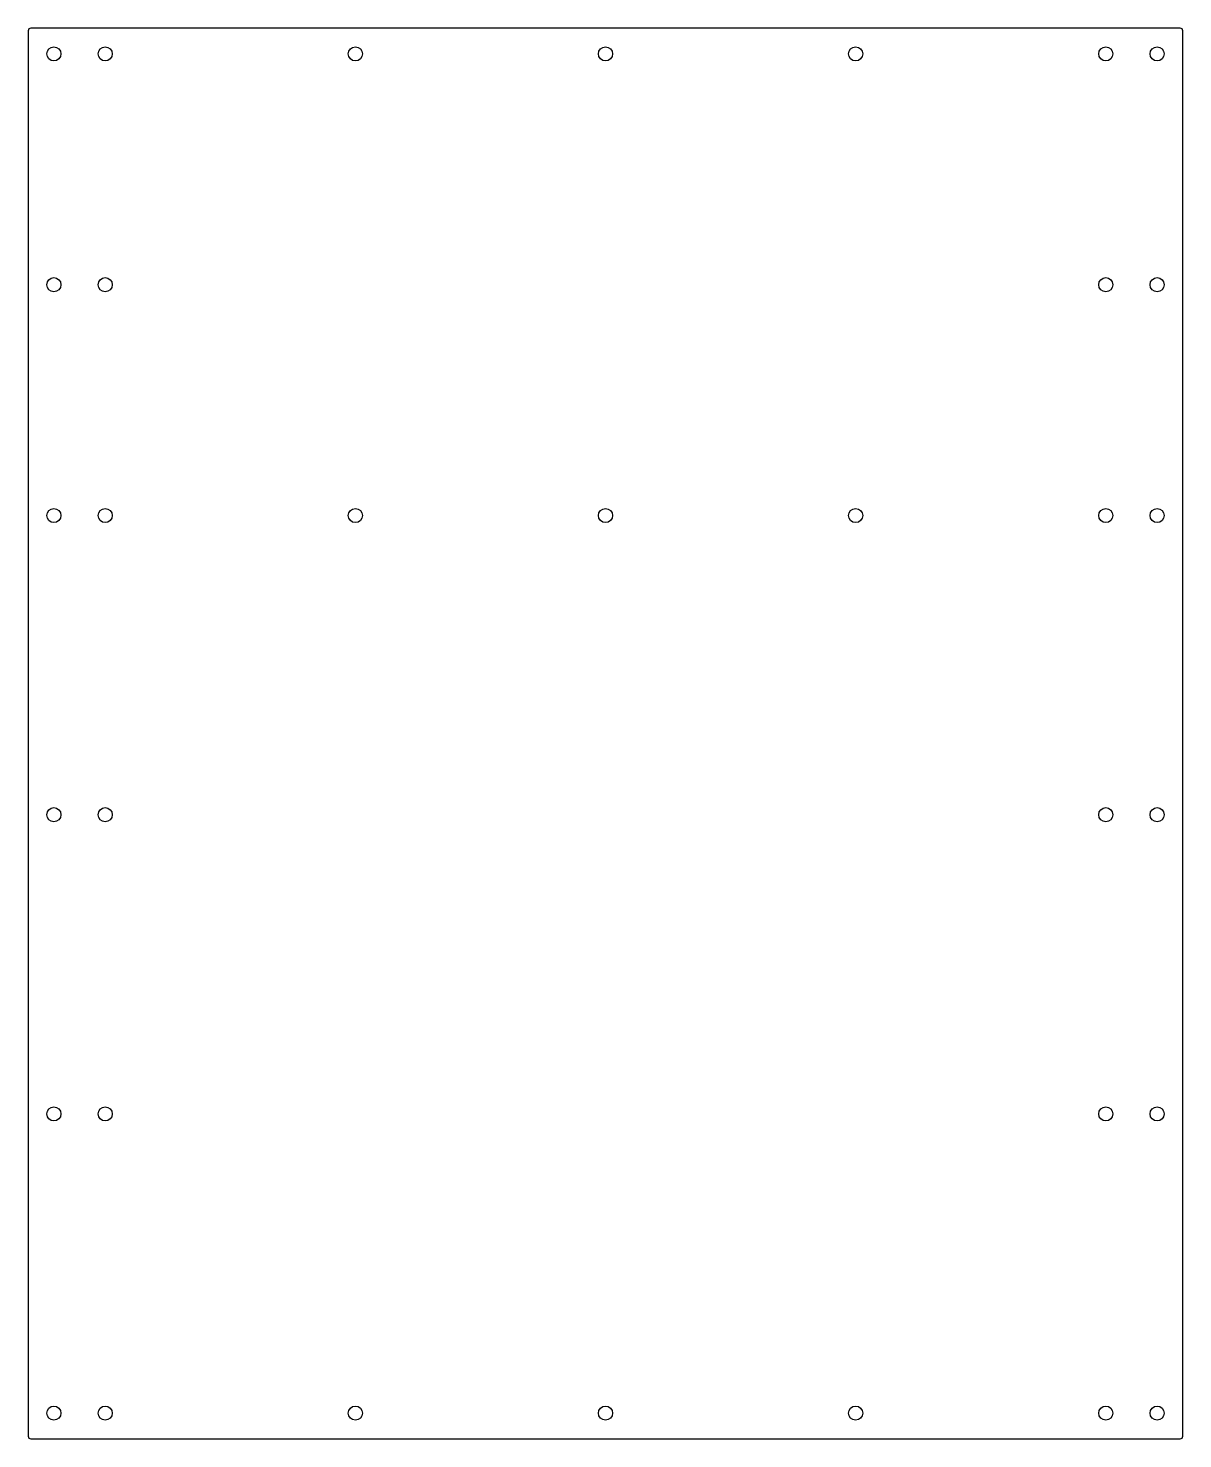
# Model space of a CAD drawing. Header units: millimetres. Extents: x -225 to 225, y 0 to 550.
import ezdxf

# ---------------------------------------------------------------- set-up
doc = ezdxf.new("R2010")
doc.units = ezdxf.units.MM
doc.layers.get('0').update_dxf_attribs({"linetype": 'CONTINUOUS'})

msp = doc.modelspace()

# ---------------------------------------------------------------- linework, layer by layer
msp.add_lwpolyline([(-224, 550.12, 0.414214), (-225, 549.12), (-225, 1.12, 0.414214), (-224, 0.12), (224, 0.12, 0.414214), (225, 1.12), (225, 549.12, 0.414214), (224, 550.12)], format="xyb", close=True)
for centre in [(-215, 540.12), (-195, 540.12), (-97.5, 540.12), (0, 540.12), (97.5, 540.12), (195, 540.12), (215, 540.12), (-215, 450.12), (-195, 450.12), (195, 450.12), (215, 450.12), (-215, 360.12), (-195, 360.12), (-97.5, 360.12), (0, 360.12), (97.5, 360.12), (195, 360.12), (215, 360.12), (-215, 243.46), (-195, 243.46), (195, 243.46), (215, 243.46), (-215, 126.79), (-195, 126.79), (195, 126.79), (215, 126.79), (-215, 10.12), (-195, 10.12), (-97.5, 10.12), (0, 10.12), (97.5, 10.12), (195, 10.12), (215, 10.12)]:
    msp.add_circle(centre, 2.75)

doc.saveas('drawing.dxf')
